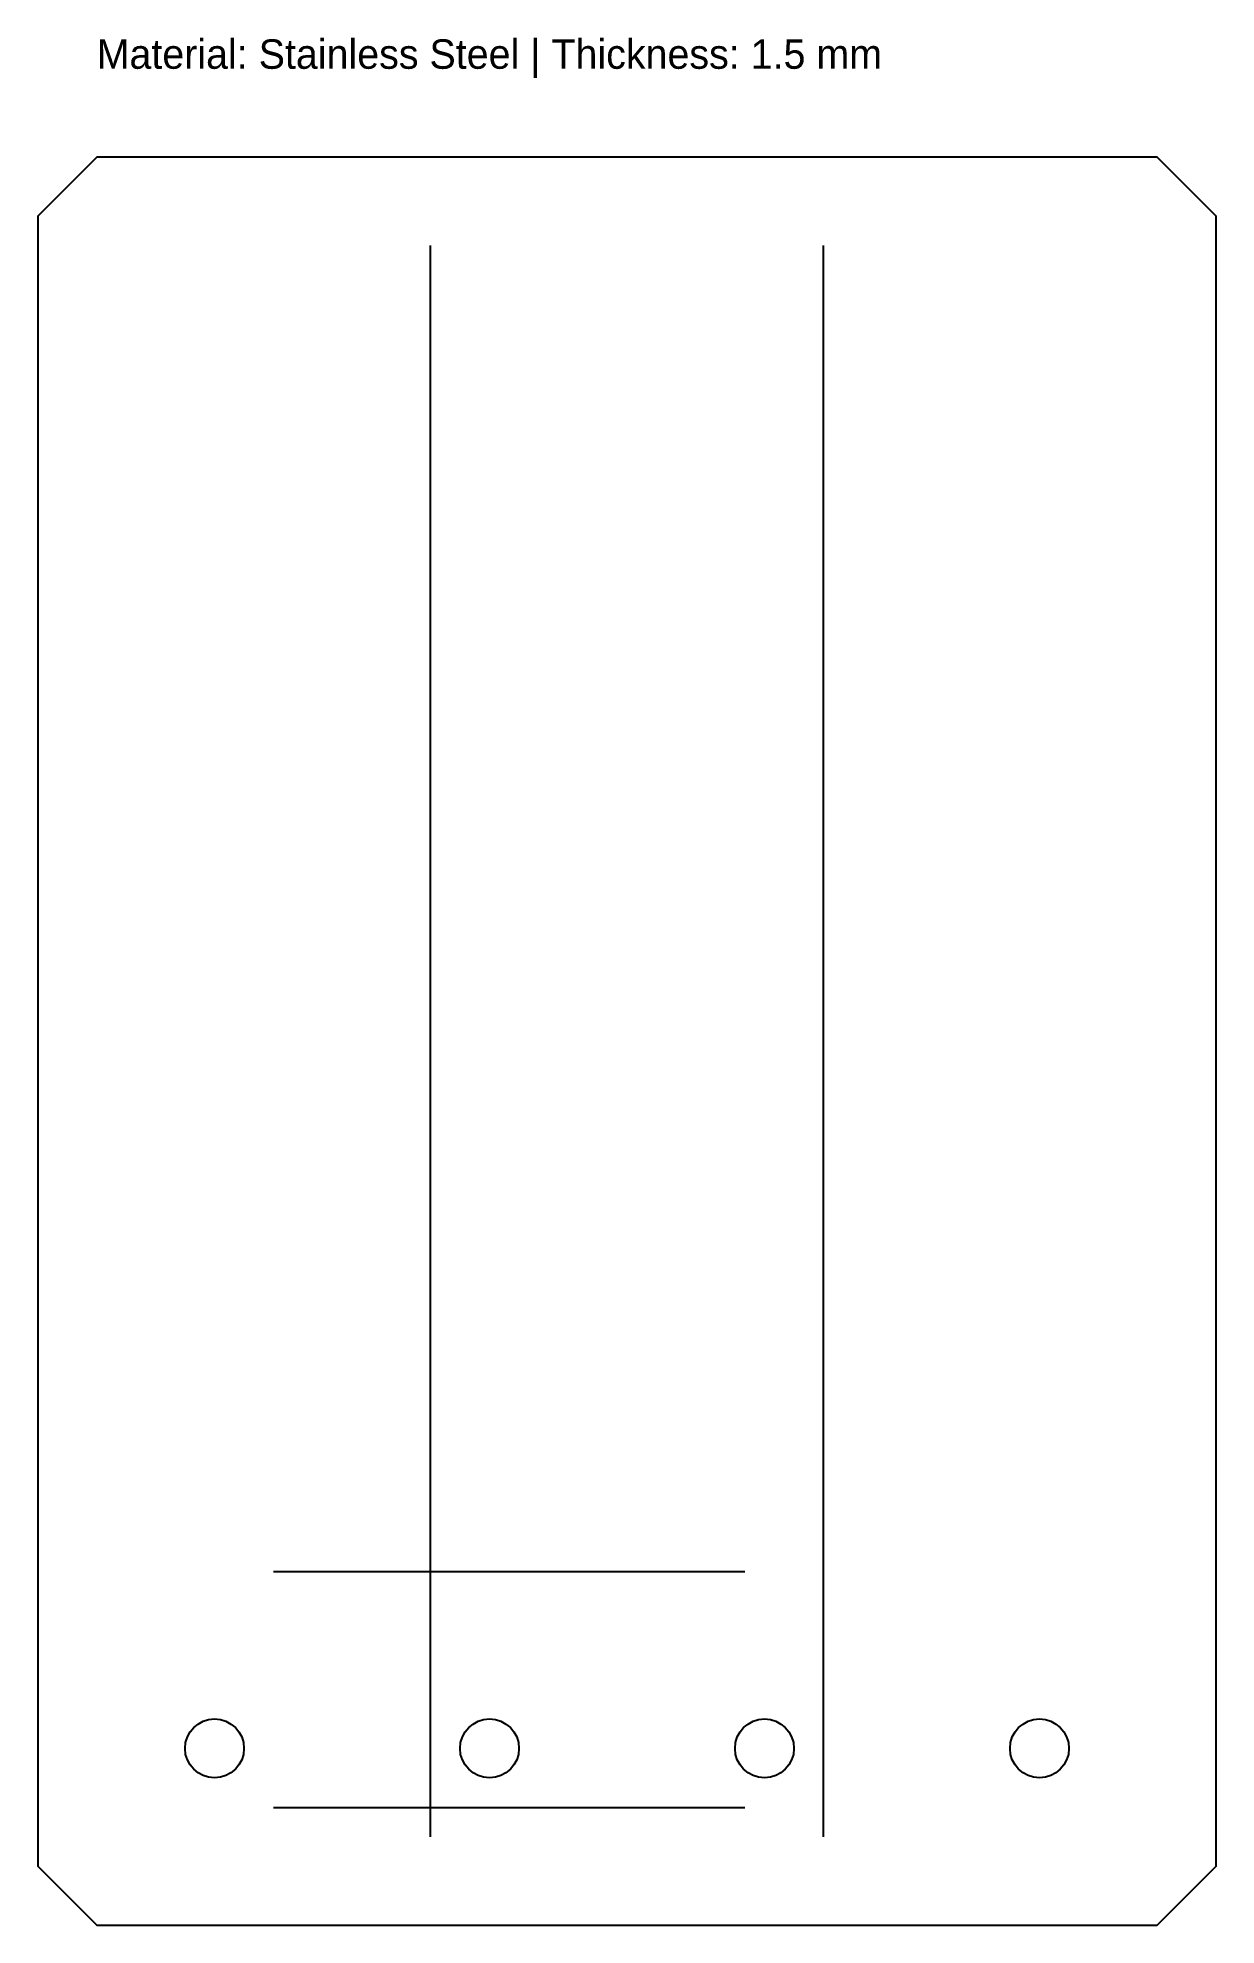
# Model space of a CAD drawing. Header units: metres. Extents: x 0 to 200, y 0 to 320.
import ezdxf

# ---------------------------------------------------------------- set-up
doc = ezdxf.new("R2010")
doc.units = ezdxf.units.M

msp = doc.modelspace()

# ---------------------------------------------------------------- linework, layer by layer
at = {"linetype": 'CONTINUOUS'}
for p, q in [((40, 60), (120, 60)), ((40, 20), (120, 20))]:
    msp.add_line(p, q, dxfattribs=at)
msp.add_lwpolyline([(10, 0), (190, 0), (200, 10), (200, 290), (190, 300), (10, 300), (0, 290), (0, 10)], close=True)
for centre in [(30, 30), (76.67, 30), (123.33, 30), (170, 30)]:
    msp.add_circle(centre, 5)
at = {"layer": 'CONTINUOUS'}
for p, q in [((66.67, 15), (66.67, 285)), ((133.33, 15), (133.33, 285))]:
    msp.add_line(p, q, dxfattribs=at)

# ---------------------------------------------------------------- texts
at = {"layer": 'NOTES'}
msp.add_text('Material: Stainless Steel | Thickness: 1.5 mm', height=5, dxfattribs=at).set_placement((10, 315))

doc.saveas('drawing.dxf')
